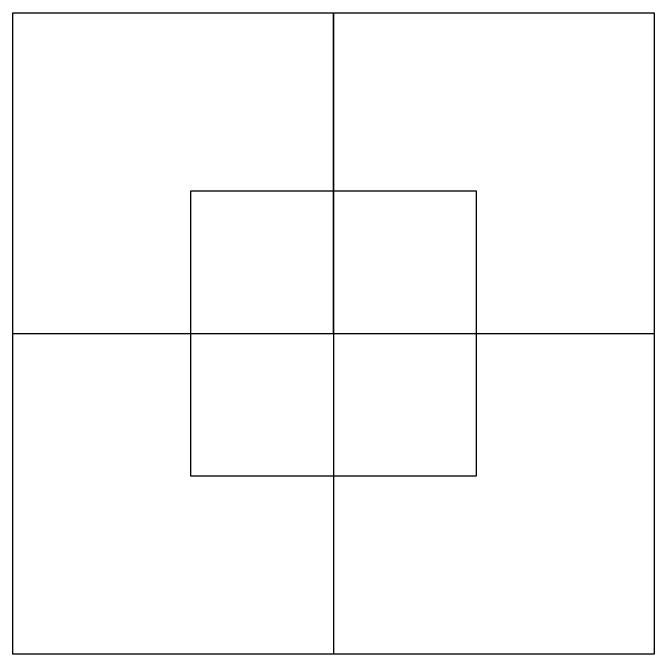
# Model space of a CAD drawing. Header units: millimetres. Extents: x -1052 to 3351, y 0 to 2015.
# Drawn here: x -181.88 to -175.23, y 1681.85 to 1688.51 of the extents above; entities that cross this region are included whole.
import ezdxf

# ---------------------------------------------------------------- set-up
doc = ezdxf.new("R2010")
doc.units = ezdxf.units.MM

msp = doc.modelspace()

# ---------------------------------------------------------------- linework, layer by layer
for p, q in [((-181.8826, 1681.8491), (-181.8826, 1688.5054)), ((-181.8826, 1688.5054), (-175.2263, 1688.5054)), ((-178.5545, 1688.5054), (-178.5545, 1681.8491)), ((-178.5545, 1685.1773), (-178.5545, 1688.5054)), ((-175.2263, 1688.5054), (-175.2263, 1681.8491)), ((-181.8826, 1685.1773), (-175.2263, 1685.1773)), ((-175.2263, 1681.8491), (-181.8826, 1681.8491))]:
    msp.add_line(p, q)
msp.add_lwpolyline([(-180.0336, 1686.6565), (-177.0753, 1686.6565), (-177.0753, 1683.6981), (-180.0336, 1683.6981)], close=True)

doc.saveas('drawing.dxf')
